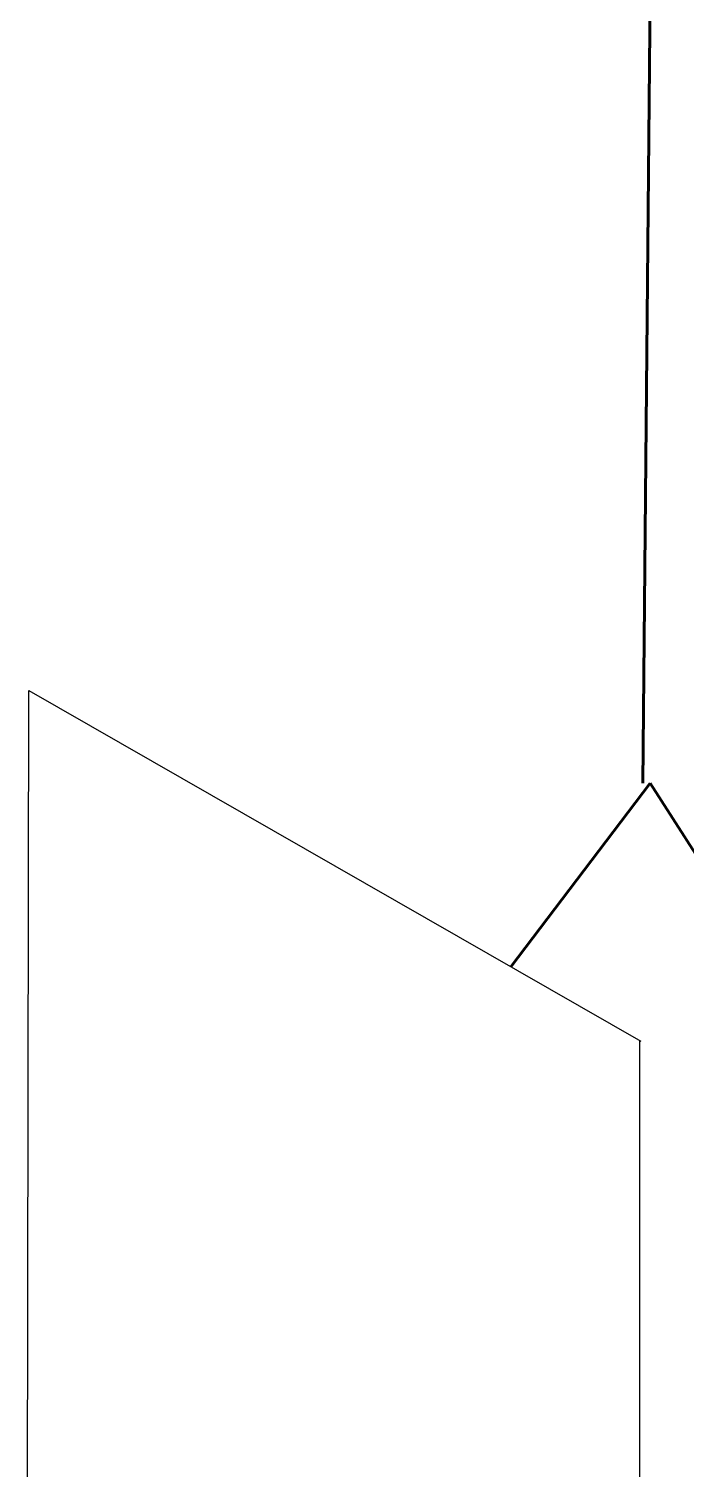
# Model space of a CAD drawing. Extents: x -1279 to 5791, y -3809 to 1769.
# Drawn here: x -371.2 to -343.1, y 1114 to 1175.4 of the extents above; entities that cross this region are included whole.
import ezdxf

# ---------------------------------------------------------------- set-up
doc = ezdxf.new("R2010")
doc.units = 0
doc.header["$MEASUREMENT"] = 0
doc.layers.add('G-ANNO-TTLB', color=7, linetype='Continuous', lineweight=0)
doc.layers.add('TYVEK', color=7, linetype='Continuous', lineweight=0)

msp = doc.modelspace()

# ---------------------------------------------------------------- hatches: boundary and pattern name
at = {"layer": 'G-ANNO-TTLB', "true_color": 0xff00ff, "transparency": 33554687}
h = msp.add_hatch(color=6, dxfattribs=at)
edge = h.paths.add_edge_path()
edge.add_spline(control_points=[(1773.018, -796.5), (1773.018, -796.5), (-1156.5, -796.5), (-1156.5, -796.5), (-1156.5, -796.5), (-1156.5, 1660.5), (-1156.5, 1660.5), (-1156.5, 1660.5), (1773.018, 1660.5), (1773.018, 1660.5), (1773.018, 1660.5), (1773.018, -796.5), (1773.018, -796.5)], knot_values=[0, 0, 0, 0, 1, 1, 1, 2, 2, 2, 3, 3, 3, 4, 4, 4, 4], degree=3, periodic=0)
edge = h.paths.add_edge_path()
edge.add_spline(control_points=[(-1147.5, 1651.5), (-1147.5, 1651.5), (-1147.5, -787.5), (-1147.5, -787.5), (-1147.5, -787.5), (1764.018, -787.5), (1764.018, -787.5), (1764.018, -787.5), (1764.018, 1651.5), (1764.018, 1651.5), (1764.018, 1651.5), (-1147.5, 1651.5), (-1147.5, 1651.5)], knot_values=[0, 0, 0, 0, 1, 1, 1, 2, 2, 2, 3, 3, 3, 4, 4, 4, 4], degree=3, periodic=0)
edge.add_line((-1147.5, 1651.5), (-1147.5, 1651.5))

# ---------------------------------------------------------------- linework, layer by layer
at = {"layer": 'G-ANNO-TTLB'}
for points in [[(1773.018, -796.5), (1773.018, -796.5), (-1156.5, -796.5), (-1156.5, -796.5), (-1156.5, -796.5), (-1156.5, 1660.5), (-1156.5, 1660.5), (-1156.5, 1660.5), (1773.018, 1660.5), (1773.018, 1660.5), (1773.018, 1660.5), (1773.018, -796.5), (1773.018, -796.5)], [(-1147.5, 1651.5), (-1147.5, 1651.5), (-1147.5, -787.5), (-1147.5, -787.5), (-1147.5, -787.5), (1764.018, -787.5), (1764.018, -787.5), (1764.018, -787.5), (1764.018, 1651.5), (1764.018, 1651.5), (1764.018, 1651.5), (-1147.5, 1651.5), (-1147.5, 1651.5)]]:
    msp.add_open_spline(points, degree=3, knots=[0, 0, 0, 0, 1, 1, 1, 2, 2, 2, 3, 3, 3, 4, 4, 4, 4], dxfattribs=at)
at = {"layer": 'TYVEK', "color": 18, "lineweight": 60, "true_color": 0x000000}
for p, q in [((-344.973, 1143.207), (-343.61, 1288.377)), ((-350.613, 1135.381), (-344.662, 1143.207)), ((-320.676, 1105.725), (-344.662, 1143.207))]:
    msp.add_line(p, q, dxfattribs=at)
at = {"layer": 'TYVEK', "color": 4, "lineweight": 25, "true_color": 0x00ffff}
for p, q in [((-371.235, 1110.449), (-371.181, 1147.158)), ((-371.181, 1147.158), (-345.067, 1132.205)), ((-345.121, 1132.236), (-345.121, 1098.812))]:
    msp.add_line(p, q, dxfattribs=at)

doc.saveas('drawing.dxf')
